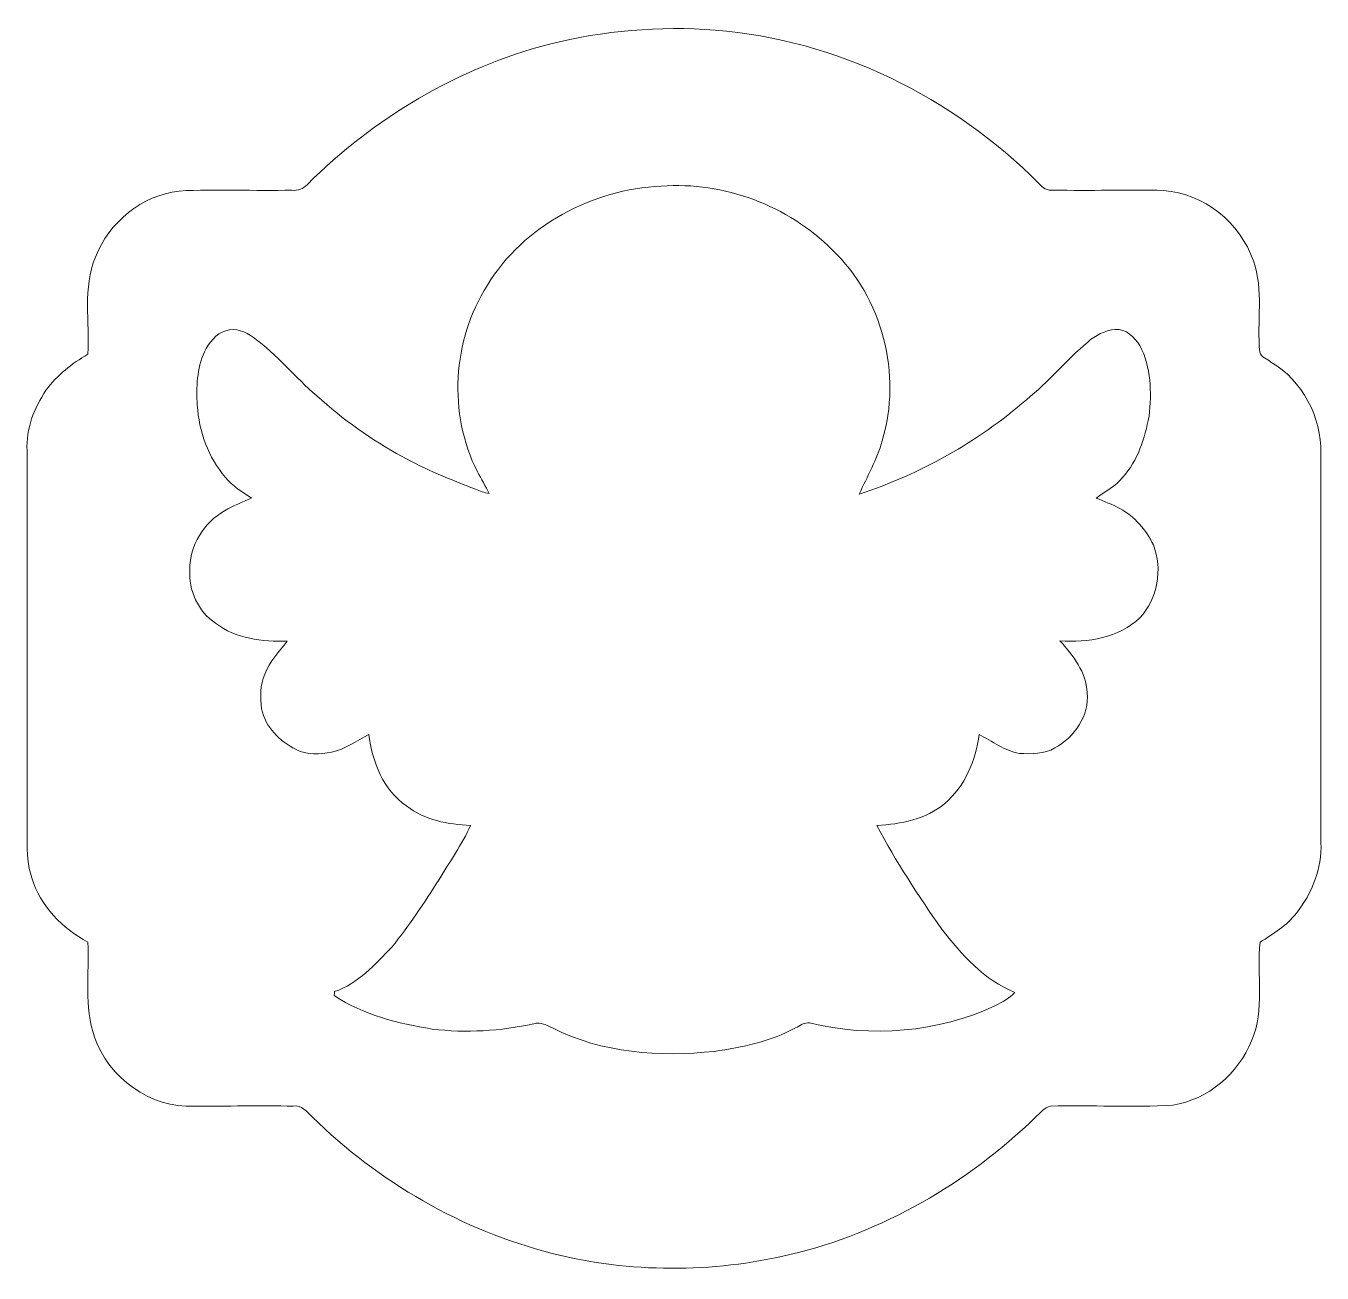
# Model space of a CAD drawing. Header units: centimetres. Extents: x -16.2 to 16.2, y -15.6 to 15.5.
import ezdxf

# ---------------------------------------------------------------- set-up
doc = ezdxf.new("R2010")
doc.units = ezdxf.units.CM
doc.header["$MEASUREMENT"] = 0
doc.layers.add('Layer 1', color=7, linetype='Continuous')

msp = doc.modelspace()

# ---------------------------------------------------------------- linework, layer by layer
at = {"layer": 'Layer 1', "color": 253, "lineweight": 9}
for points, knots in [([(-3.10643, 15.05869), (-1.76128, 15.40018), (-0.3604, 15.51519), (1.02319, 15.41253), (1.02319, 15.41253), (4.06061, 15.16946), (6.95691, 13.74495), (9.09404, 11.58806), (9.09404, 11.58806), (9.18506, 11.48752), (9.30394, 11.39262), (9.45423, 11.42543), (9.45423, 11.42543), (10.36969, 11.39686), (11.28655, 11.44413), (12.20201, 11.41309), (12.20201, 11.41309), (13.2099, 11.34182), (14.11054, 10.6091), (14.43898, 9.66294), (14.43898, 9.66294), (14.69933, 8.92882), (14.52682, 8.14389), (14.59808, 7.38613), (14.59808, 7.38613), (14.62701, 7.25454), (14.78823, 7.21997), (14.87889, 7.13883), (14.87889, 7.13883), (15.66417, 6.67563), (16.13831, 5.76476), (16.12032, 4.85917), (16.12032, 4.85917), (16.12631, 1.62526), (16.11785, -1.60901), (16.12455, -4.84328), (16.12455, -4.84328), (16.15206, -5.47863), (15.90336, -6.10481), (15.51142, -6.59658), (15.51142, -6.59658), (15.27153, -6.90597), (14.93604, -7.11693), (14.6069, -7.31907), (14.6069, -7.31907), (14.51412, -8.13752), (14.73849, -9.00146), (14.39382, -9.78076), (14.39382, -9.78076), (14.06821, -10.59744), (13.30727, -11.24831), (12.43026, -11.38131), (12.43026, -11.38131), (11.41602, -11.44587), (10.39826, -11.37496), (9.38331, -11.40847), (9.38331, -11.40847), (9.22175, -11.43811), (9.12367, -11.5965), (9.0009, -11.69175), (9.0009, -11.69175), (7.30757, -13.3357), (5.19126, -14.55772), (2.89044, -15.10876), (2.89044, -15.10876), (0.94911, -15.56525), (-1.09947, -15.56843), (-3.03516, -15.07948), (-3.03516, -15.07948), (-5.28625, -14.50586), (-7.36305, -13.29901), (-9.01864, -11.67411), (-9.01864, -11.67411), (-9.15515, -11.55699), (-9.27722, -11.36579), (-9.48923, -11.40953), (-9.48923, -11.40953), (-10.31227, -11.38766), (-11.13601, -11.41341), (-11.95939, -11.40777), (-11.95939, -11.40777), (-13.04595, -11.46633), (-14.087, -10.70433), (-14.44471, -9.68974), (-14.44471, -9.68974), (-14.70436, -8.92739), (-14.57489, -8.10788), (-14.60664, -7.31907), (-14.60664, -7.31907), (-15.24975, -6.98076), (-15.79197, -6.41949), (-16.00505, -5.71393), (-16.00505, -5.71393), (-16.11476, -5.41195), (-16.12252, -5.08952), (-16.12358, -4.77272), (-16.12358, -4.77272), (-16.12111, -1.53881), (-16.12041, 1.69546), (-16.12394, 4.92974), (-16.12394, 4.92974), (-16.15251, 5.46912), (-15.95037, 5.99477), (-15.65262, 6.43574), (-15.65262, 6.43574), (-15.37569, 6.80757), (-15.00951, 7.10532), (-14.60664, 7.33145), (-14.60664, 7.33145), (-14.55619, 8.13437), (-14.74457, 8.98703), (-14.4172, 9.75115), (-14.4172, 9.75115), (-14.087, 10.62216), (-13.26114, 11.29138), (-12.33157, 11.40074), (-12.33157, 11.40074), (-11.39671, 11.45436), (-10.45938, 11.39686), (-9.52346, 11.42191), (-9.52346, 11.42191), (-9.37565, 11.39439), (-9.23806, 11.46142), (-9.13823, 11.56196), (-9.13823, 11.56196), (-7.47876, 13.2246), (-5.3875, 14.47414), (-3.10643, 15.05869), (-3.10643, 15.05869), (-3.10643, 15.05869), (-3.10643, 15.05869), (-3.10643, 15.05869)], [0, 0, 0, 0, 0.02941176, 0.02941176, 0.02941176, 0.02941176, 0.05882353, 0.05882353, 0.05882353, 0.05882353, 0.08823529, 0.08823529, 0.08823529, 0.08823529, 0.11764706, 0.11764706, 0.11764706, 0.11764706, 0.14705882, 0.14705882, 0.14705882, 0.14705882, 0.17647059, 0.17647059, 0.17647059, 0.17647059, 0.20588235, 0.20588235, 0.20588235, 0.20588235, 0.23529412, 0.23529412, 0.23529412, 0.23529412, 0.26470588, 0.26470588, 0.26470588, 0.26470588, 0.29411765, 0.29411765, 0.29411765, 0.29411765, 0.32352941, 0.32352941, 0.32352941, 0.32352941, 0.35294118, 0.35294118, 0.35294118, 0.35294118, 0.38235294, 0.38235294, 0.38235294, 0.38235294, 0.41176471, 0.41176471, 0.41176471, 0.41176471, 0.44117647, 0.44117647, 0.44117647, 0.44117647, 0.47058824, 0.47058824, 0.47058824, 0.47058824, 0.5, 0.5, 0.5, 0.5, 0.52941176, 0.52941176, 0.52941176, 0.52941176, 0.55882353, 0.55882353, 0.55882353, 0.55882353, 0.58823529, 0.58823529, 0.58823529, 0.58823529, 0.61764706, 0.61764706, 0.61764706, 0.61764706, 0.64705882, 0.64705882, 0.64705882, 0.64705882, 0.67647059, 0.67647059, 0.67647059, 0.67647059, 0.70588235, 0.70588235, 0.70588235, 0.70588235, 0.73529412, 0.73529412, 0.73529412, 0.73529412, 0.76470588, 0.76470588, 0.76470588, 0.76470588, 0.79411765, 0.79411765, 0.79411765, 0.79411765, 0.82352941, 0.82352941, 0.82352941, 0.82352941, 0.85294118, 0.85294118, 0.85294118, 0.85294118, 0.88235294, 0.88235294, 0.88235294, 0.88235294, 0.91176471, 0.91176471, 0.91176471, 0.91176471, 0.94117647, 0.94117647, 0.94117647, 0.94117647, 1, 1, 1, 1]), ([(-4.65159, 9.05371), (-5.52367, 7.68175), (-5.6355, 5.85613), (-4.8996, 4.40197), (-4.8996, 4.40197), (-4.80577, 4.21923), (-4.69498, 4.04461), (-4.60715, 3.85834), (-4.60715, 3.85834), (-4.72391, 3.88621), (-4.83857, 3.92149), (-4.94969, 3.96558), (-4.94969, 3.96558), (-5.56882, 4.21394), (-6.19395, 4.45489), (-6.77638, 4.78332), (-6.77638, 4.78332), (-7.54297, 5.19784), (-8.25523, 5.70902), (-8.90116, 6.29322), (-8.90116, 6.29322), (-9.4455, 6.75854), (-9.89388, 7.33109), (-10.4802, 7.74808), (-10.4802, 7.74808), (-10.67211, 7.89342), (-10.92858, 8.00419), (-11.16882, 7.91388), (-11.16882, 7.91388), (-11.42635, 7.85285), (-11.58757, 7.61014), (-11.70363, 7.39107), (-11.70363, 7.39107), (-11.89448, 6.97585), (-11.90612, 6.50701), (-11.88143, 6.05898), (-11.88143, 6.05898), (-11.84227, 5.4074), (-11.60556, 4.76075), (-11.18011, 4.26192), (-11.18011, 4.26192), (-11.00513, 4.04284), (-10.75889, 3.90138), (-10.53099, 3.7451), (-10.53099, 3.7451), (-10.75854, 3.64738), (-10.98996, 3.55671), (-11.2048, 3.43183), (-11.2048, 3.43183), (-11.71104, 3.13091), (-12.07899, 2.56576), (-12.06664, 1.96604), (-12.06664, 1.96604), (-12.10439, 1.44816), (-11.85956, 0.9197), (-11.4267, 0.62901), (-11.4267, 0.62901), (-10.92117, 0.23778), (-10.25901, 0.16617), (-9.63988, 0.18134), (-9.63988, 0.18134), (-9.84025, -0.08289), (-10.08331, -0.3249), (-10.19691, -0.64452), (-10.19691, -0.64452), (-10.32286, -0.91122), (-10.31262, -1.21778), (-10.27911, -1.50424), (-10.27911, -1.50424), (-10.18457, -1.95861), (-9.82721, -2.3188), (-9.42044, -2.51741), (-9.42044, -2.51741), (-9.15269, -2.66487), (-8.82602, -2.63771), (-8.53674, -2.58232), (-8.53674, -2.58232), (-8.19279, -2.51777), (-7.91162, -2.29693), (-7.60294, -2.14664), (-7.60294, -2.14664), (-7.52074, -2.82186), (-7.24911, -3.52847), (-6.66526, -3.92323), (-6.66526, -3.92323), (-6.21758, -4.27989), (-5.63091, -4.38608), (-5.07351, -4.41395), (-5.07351, -4.41395), (-5.28272, -4.8902), (-5.58823, -5.31635), (-5.85457, -5.7612), (-5.85457, -5.7612), (-6.22711, -6.33447), (-6.59647, -6.91373), (-7.0325, -7.44149), (-7.0325, -7.44149), (-7.44913, -7.87822), (-7.87776, -8.35201), (-8.46372, -8.5545), (-8.46372, -8.5545), (-8.46478, -8.57955), (-8.46619, -8.62894), (-8.46689, -8.65363), (-8.46689, -8.65363), (-7.73982, -9.13411), (-6.87728, -9.35284), (-6.02602, -9.48619), (-6.02602, -9.48619), (-5.18253, -9.59026), (-4.32139, -9.53627), (-3.49201, -9.35318), (-3.49201, -9.35318), (-3.32903, -9.30592), (-3.1724, -9.38564), (-3.03128, -9.45937), (-3.03128, -9.45937), (-1.79233, -10.0845), (-0.3537, -10.18857), (1.00696, -10.04181), (1.00696, -10.04181), (1.7037, -9.94374), (2.40537, -9.79451), (3.02944, -9.45585), (3.02944, -9.45585), (3.14021, -9.40646), (3.25063, -9.31297), (3.38045, -9.33484), (3.38045, -9.33484), (4.91257, -9.70667), (6.57732, -9.57437), (8.00925, -8.90198), (8.00925, -8.90198), (8.18633, -8.81837), (8.36238, -8.72101), (8.49502, -8.5739), (8.49502, -8.5739), (7.72703, -8.27051), (7.16576, -7.62564), (6.67081, -6.99064), (6.67081, -6.99064), (6.09014, -6.1609), (5.53063, -5.31141), (5.05756, -4.41536), (5.05756, -4.41536), (5.65269, -4.37444), (6.27711, -4.26366), (6.74666, -3.86432), (6.74666, -3.86432), (7.25572, -3.4364), (7.51959, -2.79046), (7.6025, -2.14347), (7.6025, -2.14347), (7.93199, -2.31351), (8.23503, -2.54775), (8.60862, -2.6176), (8.60862, -2.6176), (8.90389, -2.62924), (9.22739, -2.63947), (9.48986, -2.47896), (9.48986, -2.47896), (9.97528, -2.21261), (10.36087, -1.67992), (10.29631, -1.10524), (10.29631, -1.10524), (10.28008, -0.59548), (9.94281, -0.17356), (9.61897, 0.19086), (9.61897, 0.19086), (10.31783, 0.13583), (11.08265, 0.26636), (11.6097, 0.76307), (11.6097, 0.76307), (12.05808, 1.24179), (12.1812, 1.97556), (11.94766, 2.58305), (11.94766, 2.58305), (11.76492, 2.95346), (11.48235, 3.28825), (11.11405, 3.48404), (11.11405, 3.48404), (10.92707, 3.5927), (10.72105, 3.66078), (10.52455, 3.74898), (10.52455, 3.74898), (10.74963, 3.91126), (11.00186, 4.04143), (11.18072, 4.26015), (11.18072, 4.26015), (11.56313, 4.67925), (11.73352, 5.24158), (11.83936, 5.78699), (11.83936, 5.78699), (11.90603, 6.37577), (11.89545, 7.01077), (11.61323, 7.54735), (11.61323, 7.54735), (11.47635, 7.75654), (11.26892, 7.9735), (10.99622, 7.95304), (10.99622, 7.95304), (10.7401, 7.92799), (10.50304, 7.80205), (10.31007, 7.6366), (10.31007, 7.6366), (9.77736, 7.18293), (9.32829, 6.63965), (8.78289, 6.20009), (8.78289, 6.20009), (7.57216, 5.1428), (6.142, 4.34941), (4.61764, 3.84493), (4.61764, 3.84493), (4.81379, 4.28555), (5.0632, 4.70536), (5.18844, 5.17491), (5.18844, 5.17491), (5.68797, 6.82627), (5.19726, 8.74078), (3.9449, 9.93212), (3.9449, 9.93212), (2.84105, 11.03949), (1.24544, 11.64415), (-0.31666, 11.51998), (-0.31666, 11.51998), (-2.03821, 11.44801), (-3.7446, 10.53749), (-4.65159, 9.05371)], [0, 0, 0, 0, 0.01724138, 0.01724138, 0.01724138, 0.01724138, 0.03448276, 0.03448276, 0.03448276, 0.03448276, 0.05172414, 0.05172414, 0.05172414, 0.05172414, 0.06896552, 0.06896552, 0.06896552, 0.06896552, 0.0862069, 0.0862069, 0.0862069, 0.0862069, 0.10344828, 0.10344828, 0.10344828, 0.10344828, 0.12068966, 0.12068966, 0.12068966, 0.12068966, 0.13793103, 0.13793103, 0.13793103, 0.13793103, 0.15517241, 0.15517241, 0.15517241, 0.15517241, 0.17241379, 0.17241379, 0.17241379, 0.17241379, 0.18965517, 0.18965517, 0.18965517, 0.18965517, 0.20689655, 0.20689655, 0.20689655, 0.20689655, 0.22413793, 0.22413793, 0.22413793, 0.22413793, 0.24137931, 0.24137931, 0.24137931, 0.24137931, 0.25862069, 0.25862069, 0.25862069, 0.25862069, 0.27586207, 0.27586207, 0.27586207, 0.27586207, 0.29310345, 0.29310345, 0.29310345, 0.29310345, 0.31034483, 0.31034483, 0.31034483, 0.31034483, 0.32758621, 0.32758621, 0.32758621, 0.32758621, 0.34482759, 0.34482759, 0.34482759, 0.34482759, 0.36206897, 0.36206897, 0.36206897, 0.36206897, 0.37931034, 0.37931034, 0.37931034, 0.37931034, 0.39655172, 0.39655172, 0.39655172, 0.39655172, 0.4137931, 0.4137931, 0.4137931, 0.4137931, 0.43103448, 0.43103448, 0.43103448, 0.43103448, 0.44827586, 0.44827586, 0.44827586, 0.44827586, 0.46551724, 0.46551724, 0.46551724, 0.46551724, 0.48275862, 0.48275862, 0.48275862, 0.48275862, 0.5, 0.5, 0.5, 0.5, 0.51724138, 0.51724138, 0.51724138, 0.51724138, 0.53448276, 0.53448276, 0.53448276, 0.53448276, 0.55172414, 0.55172414, 0.55172414, 0.55172414, 0.56896552, 0.56896552, 0.56896552, 0.56896552, 0.5862069, 0.5862069, 0.5862069, 0.5862069, 0.60344828, 0.60344828, 0.60344828, 0.60344828, 0.62068966, 0.62068966, 0.62068966, 0.62068966, 0.63793103, 0.63793103, 0.63793103, 0.63793103, 0.65517241, 0.65517241, 0.65517241, 0.65517241, 0.67241379, 0.67241379, 0.67241379, 0.67241379, 0.68965517, 0.68965517, 0.68965517, 0.68965517, 0.70689655, 0.70689655, 0.70689655, 0.70689655, 0.72413793, 0.72413793, 0.72413793, 0.72413793, 0.74137931, 0.74137931, 0.74137931, 0.74137931, 0.75862069, 0.75862069, 0.75862069, 0.75862069, 0.77586207, 0.77586207, 0.77586207, 0.77586207, 0.79310345, 0.79310345, 0.79310345, 0.79310345, 0.81034483, 0.81034483, 0.81034483, 0.81034483, 0.82758621, 0.82758621, 0.82758621, 0.82758621, 0.84482759, 0.84482759, 0.84482759, 0.84482759, 0.86206897, 0.86206897, 0.86206897, 0.86206897, 0.87931034, 0.87931034, 0.87931034, 0.87931034, 0.89655172, 0.89655172, 0.89655172, 0.89655172, 0.9137931, 0.9137931, 0.9137931, 0.9137931, 0.93103448, 0.93103448, 0.93103448, 0.93103448, 0.94827586, 0.94827586, 0.94827586, 0.94827586, 0.96551724, 0.96551724, 0.96551724, 0.96551724, 1, 1, 1, 1])]:
    msp.add_open_spline(points, degree=3, knots=knots, dxfattribs=at)

doc.saveas('drawing.dxf')
